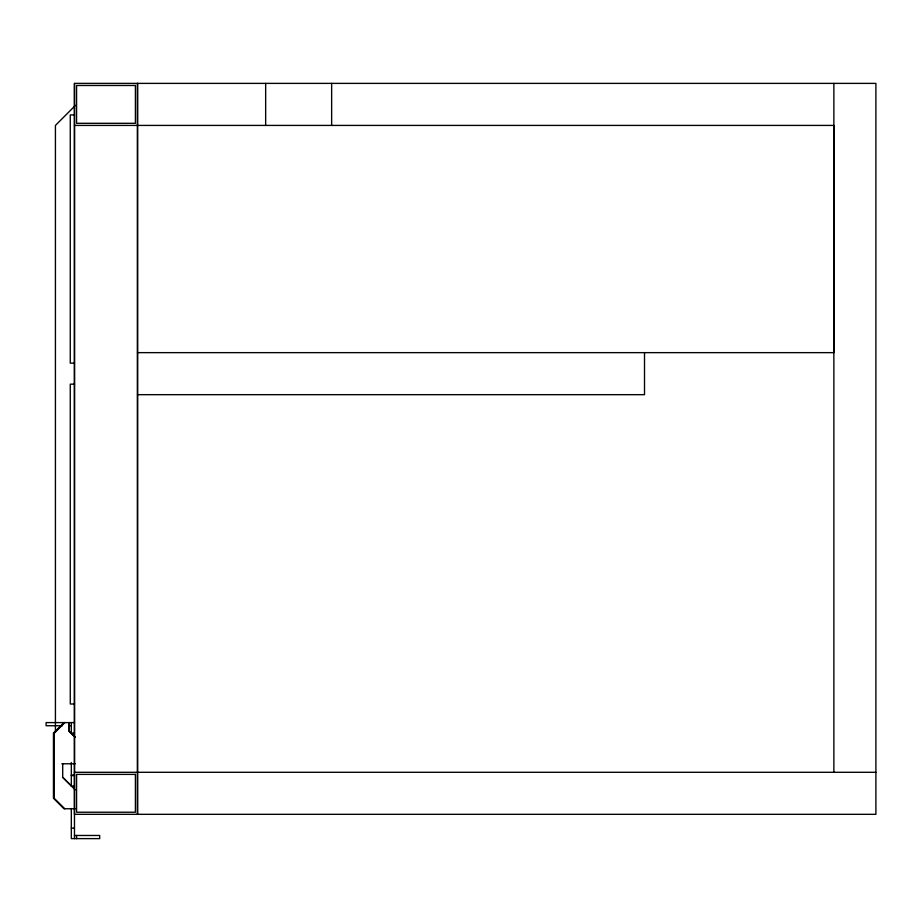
<?xml version="1.0" encoding="UTF-8"?>
<svg xmlns="http://www.w3.org/2000/svg" width="922" height="922" viewBox="0 0 922 922"><rect width="100%" height="100%" fill="white"/><g stroke="black" fill="none" stroke-linecap="round" stroke-linejoin="round"><path stroke-width="1.38" d="M74.475 83.383L74.475 814.322L875.9 814.322L875.9 83.383L74.475 83.383L74.475 838.617M75.443 105.396L55.424 125.415L55.424 732.045M63.964 722.594L53.453 733.094L53.453 798.245L63.964 808.755L75.166 808.755M64.655 722.594L54.156 733.094L54.156 798.245L64.805 808.755M64.805 722.594L54.294 733.094L54.294 798.245M74.475 114.904L70.268 114.904L70.268 363.153L74.475 363.153M74.475 125.415L833.868 125.415L833.868 352.642L137.516 352.642M74.475 384.163L70.268 384.163L70.268 703.993L74.475 703.993M137.516 394.674L644.513 394.674L644.513 352.642M74.475 722.594L46.1 722.594L46.1 725.741L62.419 725.741M71.317 725.741L69.219 725.741L69.219 722.594M74.475 733.094L71.317 733.094L71.317 722.594M61.866 763.785L75.316 763.785M74.475 772.29L875.9 772.29M71.317 775.125L74.475 775.125M71.317 775.575L74.475 775.575M74.475 786.074L71.317 786.074L71.317 762.517M71.317 828.106L74.475 828.106M74.475 835.47L99.691 835.47L99.691 838.617L71.317 838.617L71.317 808.502M75.316 737.3L69.012 730.996L69.012 722.594M75.166 737.3L68.862 730.996L68.862 722.594M71.432 785.959L62.708 777.234L62.708 763.785M62.558 777.234L75.166 789.843M833.868 83.383L833.868 772.29M331.643 83.383L331.643 125.415M265.663 83.383L265.663 125.415M76.572 835.47L76.572 838.617M137.516 83.383L137.516 814.322L137.516 83.383M135.419 85.481L76.572 85.481L76.572 123.306L135.419 123.306L135.419 85.481M135.419 774.388L76.572 774.388L76.572 812.224L135.419 812.224L135.419 774.388"/></g></svg>
